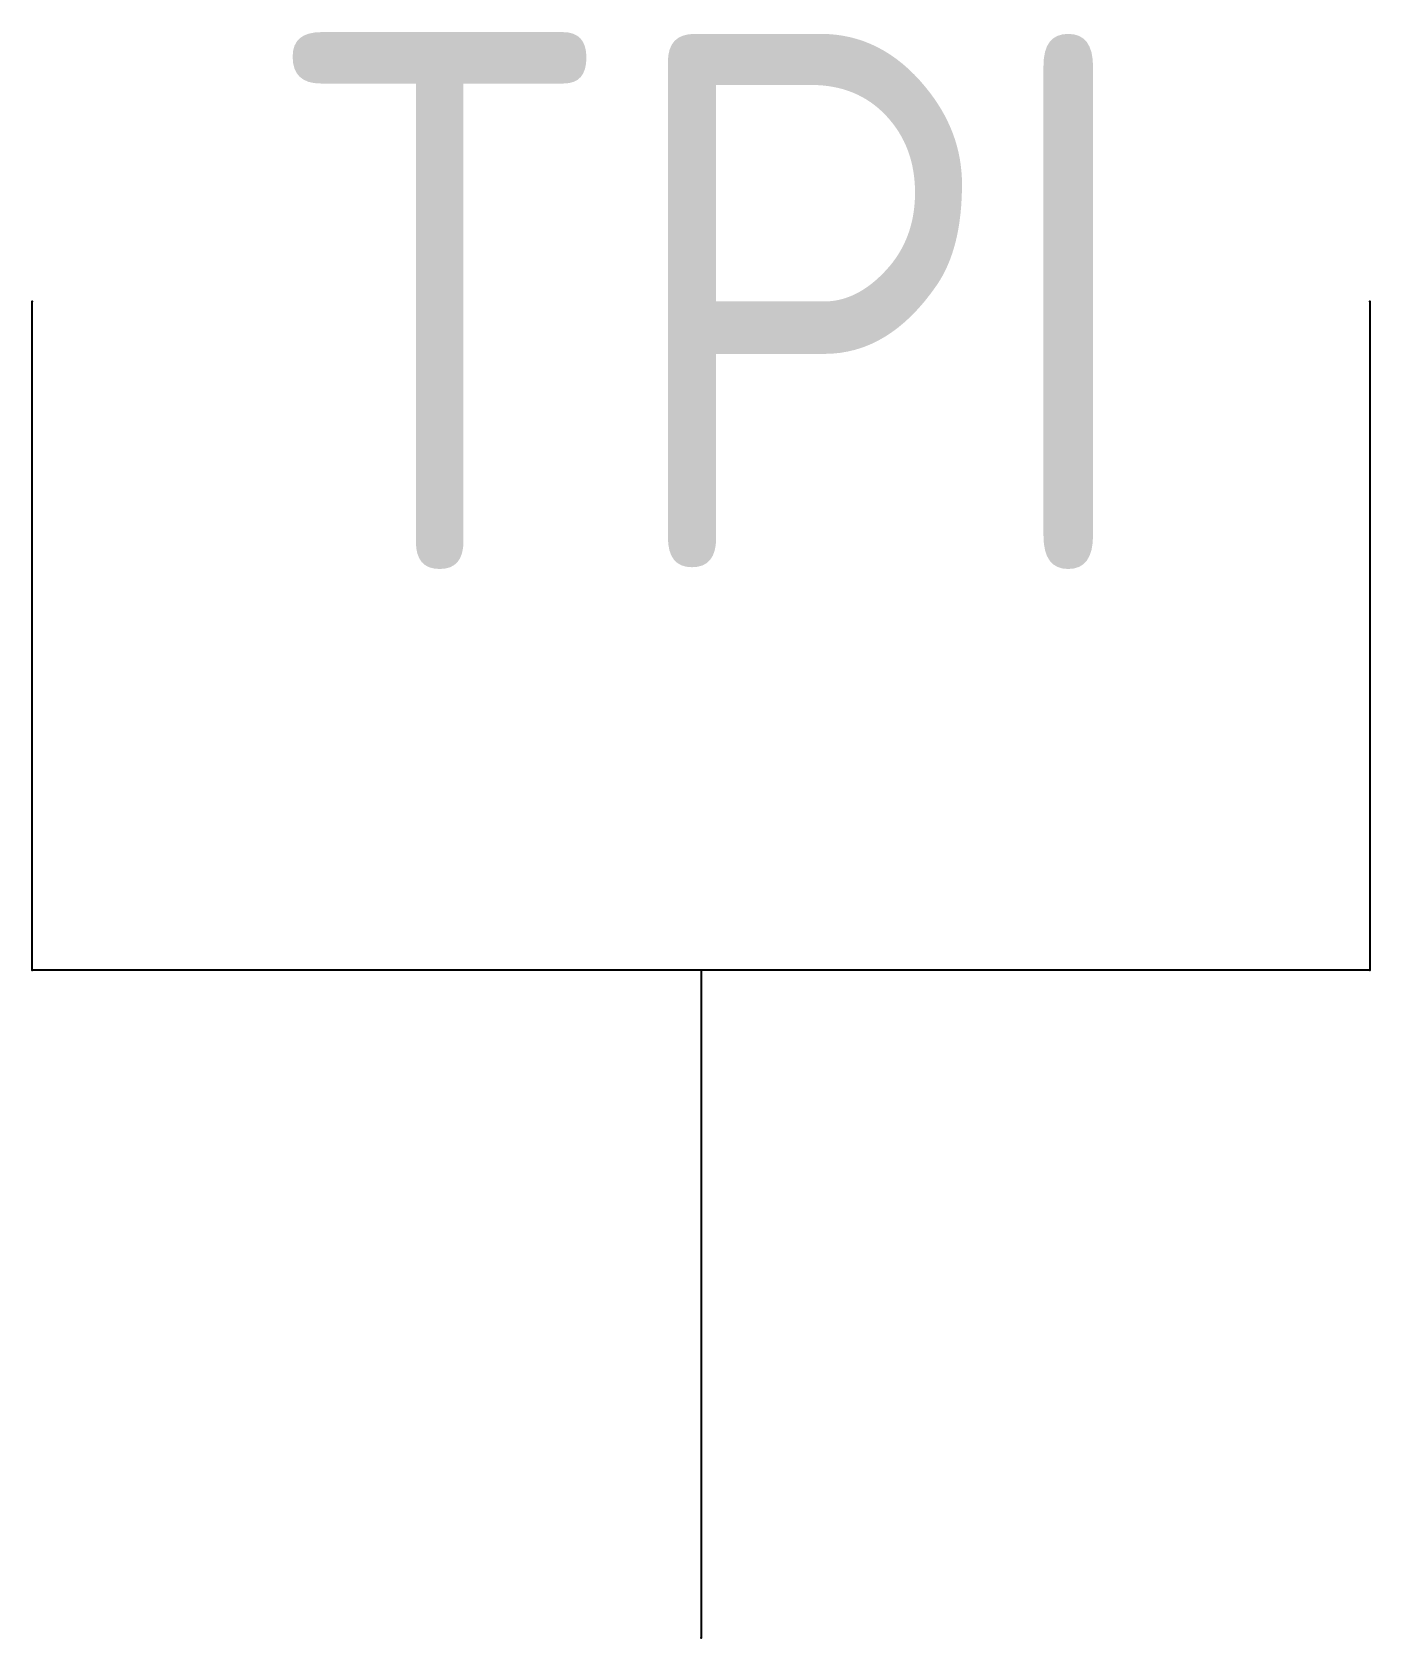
# Model space of a CAD drawing. Extents: x -250 to 250, y 0 to 600.
import ezdxf
from ezdxf.enums import TextEntityAlignment as Align

# ---------------------------------------------------------------- set-up
doc = ezdxf.new("R2010")
doc.units = 0
doc.header["$LTSCALE"] = 1000
doc.header["$MEASUREMENT"] = 0
doc.layers.add('EQUIP-通讯', color=3, linetype='Continuous')
doc.styles.add('_TEL_ATTDEF', font='GBENOR', dxfattribs={"width": 0.8, "height": 3, "bigfont": 'GBCBIG'})
doc.styles.add('_TEL_DIM', font='SIMPLEX', dxfattribs={"width": 0.8, "height": 3.5, "bigfont": 'HZTXT'})

# ---------------------------------------------------------------- blocks, each defined once
blk = doc.blocks.new('$equip$00002670')
for p in [(-0.5, 0.999), (0.5, 0.999)]:
    blk.add_point(p)
at = {"layer": 'EQUIP-通讯', "color": 3}
for p, q in [((-0.5, 0.499), (-0.5, 0.999)), ((0.5, 0.999), (0.5, 0.499)), ((0.5, 0.499), (-0.5, 0.499)), ((0, 0.4995), (0, 0))]:
    blk.add_line(p, q, dxfattribs=at)
for p in [(-0.5, 0.499), (0.5, 0.499), (0, 0)]:
    blk.add_point(p, dxfattribs=at)
at = {"layer": 'EQUIP-通讯', "color": 7, "style": '_TEL_DIM'}
blk.add_attdef('$TEXT$', text='', height=0.4, dxfattribs=at).set_placement((0, 0.999), align=Align.MIDDLE_CENTER)
at = {"layer": 'EQUIP-通讯', "color": 3, "style": '_TEL_DIM', "flags": 1}
blk.add_attdef('A', text='', height=0.000025, dxfattribs=at).set_placement((0, 0), align=Align.MIDDLE_CENTER)
blk = doc.blocks.new('$Equip$00003195')
at = {"layer": 'EQUIP-通讯', "color": 3}
ref = blk.add_blockref('$equip$00002670', (0, 0), dxfattribs=at)
ref.add_attrib('$TEXT$', 'TPI', dxfattribs={"layer": '0', "color": 7, "height": 0.4, "style": '_TEL_ATTDEF'}).set_placement((0, 0.999), align=Align.MIDDLE_CENTER)

msp = doc.modelspace()

# ---------------------------------------------------------------- block references
at = {"layer": 'EQUIP-通讯', "color": 3, "xscale": 500, "yscale": 500, "zscale": 500}
msp.add_blockref('$Equip$00003195', (0, 0), dxfattribs=at)

doc.saveas('drawing.dxf')
